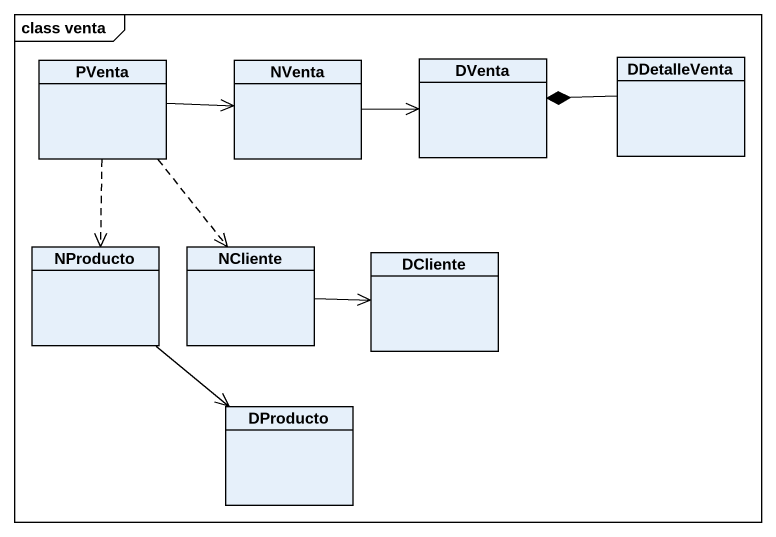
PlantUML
@startuml
mainframe class venta
hide circle
hide empty members
class PVenta
class NVenta
class DVenta
class DDetalleVenta
class NProducto
class NCliente
class DCliente
class DProducto
PVenta -right-> NVenta
PVenta ..> NProducto
PVenta ..> NCliente
NVenta -right-> DVenta
DDetalleVenta -left-* DVenta
NProducto --> DProducto
NCliente -right-> DCliente
@enduml
